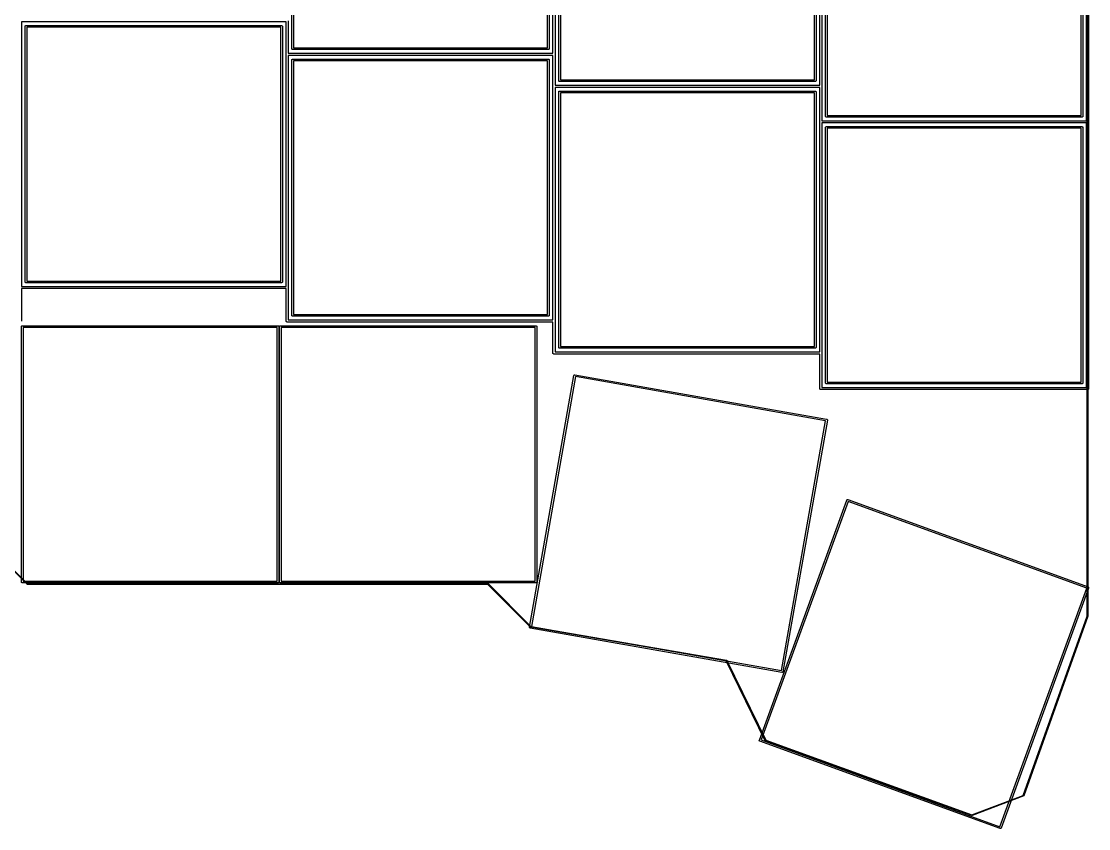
# Model space of a CAD drawing. Extents: x 2.38 to 7.63, y -6.62 to -2.09.
# Drawn here: x 4.634 to 7.634, y -6.619 to -4.348 of the extents above; entities that cross this region are included whole.
import ezdxf

# ---------------------------------------------------------------- set-up
doc = ezdxf.new("R2010")
doc.units = 0
doc.header["$MEASUREMENT"] = 0
doc.layers.add('BLACK', color=7, linetype='CONTINUOUS')

msp = doc.modelspace()

# ---------------------------------------------------------------- linework, layer by layer
at = {"layer": 'BLACK', "linetype": 'CONTINUOUS'}
for p, q in [((7.62992, -6.02074), (7.62992, -2.37631)), ((7.63189, -2.37595), (7.63189, -6.02083)), ((5.39429, -4.42504), (5.39429, -3.70677)), ((5.39902, -3.70902), (5.39902, -4.4228)), ((6.1128, -4.4228), (6.1128, -3.70902)), ((6.11752, -3.70677), (6.11752, -4.42504)), ((6.13386, -3.78386), (6.13386, -4.44076)), ((6.14429, -4.51504), (6.14429, -3.79677)), ((6.14902, -3.79902), (6.14902, -4.5128)), ((6.8628, -4.5128), (6.8628, -3.79902)), ((6.86752, -3.79677), (6.86752, -4.51504)), ((6.88386, -3.88386), (6.88386, -4.53076)), ((6.89429, -4.61504), (6.89429, -3.89677)), ((6.89902, -3.89902), (6.89902, -4.6128)), ((7.6128, -4.6128), (7.6128, -3.89902)), ((7.61752, -3.89677), (7.61752, -4.61504)), ((7.62795, -4.62795), (7.62795, -3.88386)), ((7.63386, -3.88105), (7.63386, -4.63076)), ((6.12795, -4.43795), (6.12795, -4.11091)), ((6.87795, -4.52795), (6.87795, -4.20591)), ((4.63386, -4.34961), (4.63386, -4.44076)), ((5.37795, -4.34961), (4.63386, -4.34961)), ((5.37795, -4.44076), (5.37795, -4.34961)), ((5.38386, -4.3468), (5.38386, -4.43795)), ((4.64428, -4.3624), (4.64433, -4.36194)), ((4.64429, -4.36252), (4.64428, -4.3624)), ((4.64429, -5.08079), (4.64429, -4.36252)), ((4.64433, -4.36194), (4.64446, -4.36149)), ((4.64446, -4.36149), (4.64468, -4.36108)), ((4.64468, -4.36108), (4.64498, -4.36072)), ((4.64498, -4.36072), (4.64533, -4.36043)), ((4.64533, -4.36043), (4.64575, -4.36021)), ((4.64575, -4.36021), (4.64619, -4.36007)), ((4.64619, -4.36007), (4.64654, -4.36004)), ((4.64654, -4.36004), (4.64665, -4.36003)), ((4.64654, -4.36004), (4.64654, -4.36004)), ((4.64665, -4.36003), (4.64677, -4.36004)), ((4.64677, -4.36004), (5.36504, -4.36004)), ((4.64902, -4.36476), (4.64902, -5.07854)), ((5.3628, -4.36476), (4.64902, -4.36476)), ((5.3628, -5.07854), (5.3628, -4.36476)), ((5.36504, -4.36004), (5.36516, -4.36003)), ((5.36516, -4.36003), (5.36527, -4.36004)), ((5.36527, -4.36004), (5.36527, -4.36004)), ((5.36527, -4.36004), (5.36562, -4.36007)), ((5.36562, -4.36007), (5.36607, -4.36021)), ((5.36607, -4.36021), (5.36648, -4.36043)), ((5.36648, -4.36043), (5.36684, -4.36072)), ((5.36684, -4.36072), (5.36713, -4.36108)), ((5.36713, -4.36108), (5.36735, -4.36149)), ((5.36735, -4.36149), (5.36749, -4.36194)), ((5.36749, -4.36194), (5.36753, -4.3624)), ((5.36753, -4.3624), (5.36752, -4.36252)), ((5.36752, -4.36252), (5.36752, -5.08079)), ((5.38386, -4.43795), (6.12795, -4.43795)), ((5.39428, -4.42516), (5.39429, -4.42504)), ((5.39433, -4.42562), (5.39428, -4.42516)), ((5.39446, -4.42607), (5.39433, -4.42562)), ((5.39468, -4.42648), (5.39446, -4.42607)), ((5.39498, -4.42684), (5.39468, -4.42648)), ((5.39533, -4.42713), (5.39498, -4.42684)), ((5.39575, -4.42735), (5.39533, -4.42713)), ((5.39619, -4.42749), (5.39575, -4.42735)), ((5.39665, -4.42753), (5.39619, -4.42749)), ((5.39677, -4.42752), (5.39665, -4.42753)), ((6.11504, -4.42752), (5.39677, -4.42752)), ((5.39902, -4.4228), (6.1128, -4.4228)), ((6.11516, -4.42753), (6.11504, -4.42752)), ((6.11562, -4.42749), (6.11516, -4.42753)), ((6.11607, -4.42735), (6.11562, -4.42749)), ((6.11648, -4.42713), (6.11607, -4.42735)), ((6.11684, -4.42684), (6.11648, -4.42713)), ((6.11713, -4.42648), (6.11684, -4.42684)), ((6.11735, -4.42607), (6.11713, -4.42648)), ((6.11749, -4.42562), (6.11735, -4.42607)), ((6.11752, -4.42527), (6.11749, -4.42562)), ((6.11752, -4.42504), (6.11753, -4.42516)), ((6.11753, -4.42516), (6.11752, -4.42527)), ((6.11752, -4.42527), (6.11752, -4.42527)), ((4.63386, -4.44076), (4.63387, -4.44091)), ((4.63387, -4.44091), (4.63386, -4.44105)), ((4.63386, -4.44105), (4.63386, -5.0937)), ((5.37794, -4.44091), (5.37795, -4.44076)), ((5.37795, -4.44105), (5.37794, -4.44091)), ((5.37795, -4.76878), (5.37795, -4.44105)), ((5.38386, -4.44386), (5.38386, -5.09651)), ((6.12795, -4.44386), (5.38386, -4.44386)), ((5.39428, -4.45665), (5.39433, -4.45619)), ((5.39429, -4.45677), (5.39428, -4.45665)), ((5.39429, -5.17504), (5.39429, -4.45677)), ((5.39433, -4.45619), (5.39446, -4.45575)), ((5.39446, -4.45575), (5.39468, -4.45533)), ((5.39468, -4.45533), (5.39498, -4.45498)), ((5.39498, -4.45498), (5.39533, -4.45468)), ((5.39533, -4.45468), (5.39575, -4.45446)), ((5.39575, -4.45446), (5.39619, -4.45433)), ((5.39619, -4.45433), (5.39654, -4.45429)), ((5.39654, -4.45429), (5.39665, -4.45428)), ((5.39654, -4.45429), (5.39654, -4.45429)), ((5.39665, -4.45428), (5.39677, -4.45429)), ((5.39677, -4.45429), (6.11504, -4.45429)), ((5.39902, -4.45902), (5.39902, -5.1728)), ((6.1128, -4.45902), (5.39902, -4.45902)), ((6.1128, -5.1728), (6.1128, -4.45902)), ((6.11504, -4.45429), (6.11516, -4.45428)), ((6.11516, -4.45428), (6.11527, -4.45429)), ((6.11527, -4.45429), (6.11527, -4.45429)), ((6.11527, -4.45429), (6.11562, -4.45433)), ((6.11562, -4.45433), (6.11607, -4.45446)), ((6.11607, -4.45446), (6.11648, -4.45468)), ((6.11648, -4.45468), (6.11684, -4.45498)), ((6.11684, -4.45498), (6.11713, -4.45533)), ((6.11713, -4.45533), (6.11735, -4.45575)), ((6.11735, -4.45575), (6.11749, -4.45619)), ((6.11749, -4.45619), (6.11753, -4.45665)), ((6.11753, -4.45665), (6.11752, -4.45677)), ((6.11752, -4.45677), (6.11752, -5.17504)), ((6.12795, -4.53076), (6.12795, -4.44386)), ((6.13386, -4.44076), (6.13387, -4.44091)), ((6.13387, -4.44091), (6.13386, -4.44105)), ((6.13386, -4.44105), (6.13386, -4.52795)), ((6.13386, -4.52795), (6.87795, -4.52795)), ((6.14428, -4.51516), (6.14429, -4.51504)), ((6.14433, -4.51562), (6.14428, -4.51516)), ((6.14446, -4.51607), (6.14433, -4.51562)), ((6.14468, -4.51648), (6.14446, -4.51607)), ((6.14498, -4.51684), (6.14468, -4.51648)), ((6.14533, -4.51713), (6.14498, -4.51684)), ((6.14575, -4.51735), (6.14533, -4.51713)), ((6.14619, -4.51749), (6.14575, -4.51735)), ((6.14665, -4.51753), (6.14619, -4.51749)), ((6.14677, -4.51752), (6.14665, -4.51753)), ((6.86504, -4.51752), (6.14677, -4.51752)), ((6.14902, -4.5128), (6.8628, -4.5128)), ((6.86516, -4.51753), (6.86504, -4.51752)), ((6.86562, -4.51749), (6.86516, -4.51753)), ((6.86607, -4.51735), (6.86562, -4.51749)), ((6.86648, -4.51713), (6.86607, -4.51735)), ((6.86684, -4.51684), (6.86648, -4.51713)), ((6.86713, -4.51648), (6.86684, -4.51684)), ((6.86735, -4.51607), (6.86713, -4.51648)), ((6.86749, -4.51562), (6.86735, -4.51607)), ((6.86752, -4.51527), (6.86749, -4.51562)), ((6.86752, -4.51504), (6.86753, -4.51516)), ((6.86753, -4.51516), (6.86752, -4.51527)), ((6.86752, -4.51527), (6.86752, -4.51527)), ((6.12794, -4.53091), (6.12795, -4.53076)), ((6.12795, -4.53105), (6.12794, -4.53091)), ((6.12795, -4.86091), (6.12795, -4.53105)), ((6.13386, -4.53386), (6.13386, -5.19076)), ((6.87795, -4.53386), (6.13386, -4.53386)), ((6.14428, -4.54665), (6.14433, -4.54619)), ((6.14429, -4.54677), (6.14428, -4.54665)), ((6.14429, -5.26504), (6.14429, -4.54677)), ((6.14433, -4.54619), (6.14446, -4.54575)), ((6.14446, -4.54575), (6.14468, -4.54533)), ((6.14468, -4.54533), (6.14498, -4.54498)), ((6.14498, -4.54498), (6.14533, -4.54468)), ((6.14533, -4.54468), (6.14575, -4.54446)), ((6.14575, -4.54446), (6.14619, -4.54433)), ((6.14619, -4.54433), (6.14654, -4.54429)), ((6.14654, -4.54429), (6.14665, -4.54428)), ((6.14654, -4.54429), (6.14654, -4.54429)), ((6.14665, -4.54428), (6.14677, -4.54429)), ((6.14677, -4.54429), (6.86504, -4.54429)), ((6.14902, -4.54902), (6.14902, -5.2628)), ((6.8628, -4.54902), (6.14902, -4.54902)), ((6.8628, -5.2628), (6.8628, -4.54902)), ((6.86504, -4.54429), (6.86516, -4.54428)), ((6.86516, -4.54428), (6.86527, -4.54429)), ((6.86527, -4.54429), (6.86527, -4.54429)), ((6.86527, -4.54429), (6.86562, -4.54433)), ((6.86562, -4.54433), (6.86607, -4.54446)), ((6.86607, -4.54446), (6.86648, -4.54468)), ((6.86648, -4.54468), (6.86684, -4.54498)), ((6.86684, -4.54498), (6.86713, -4.54533)), ((6.86713, -4.54533), (6.86735, -4.54575)), ((6.86735, -4.54575), (6.86749, -4.54619)), ((6.86749, -4.54619), (6.86753, -4.54665)), ((6.86753, -4.54665), (6.86752, -4.54677)), ((6.86752, -4.54677), (6.86752, -5.26504)), ((6.87795, -4.63076), (6.87795, -4.53386)), ((6.88386, -4.53076), (6.88387, -4.53091)), ((6.88387, -4.53091), (6.88386, -4.53105)), ((6.88386, -4.53105), (6.88386, -4.62795)), ((6.89428, -4.61516), (6.89429, -4.61504)), ((6.89433, -4.61562), (6.89428, -4.61516)), ((6.89446, -4.61607), (6.89433, -4.61562)), ((6.89468, -4.61648), (6.89446, -4.61607)), ((6.89498, -4.61684), (6.89468, -4.61648)), ((6.89533, -4.61713), (6.89498, -4.61684)), ((6.89575, -4.61735), (6.89533, -4.61713)), ((6.89619, -4.61749), (6.89575, -4.61735)), ((6.89665, -4.61753), (6.89619, -4.61749)), ((6.89677, -4.61752), (6.89665, -4.61753)), ((7.61504, -4.61752), (6.89677, -4.61752)), ((6.89902, -4.6128), (7.6128, -4.6128)), ((7.61516, -4.61753), (7.61504, -4.61752)), ((7.61562, -4.61749), (7.61516, -4.61753)), ((7.61607, -4.61735), (7.61562, -4.61749)), ((7.61648, -4.61713), (7.61607, -4.61735)), ((7.61684, -4.61684), (7.61648, -4.61713)), ((7.61713, -4.61648), (7.61684, -4.61684)), ((7.61735, -4.61607), (7.61713, -4.61648)), ((7.61749, -4.61562), (7.61735, -4.61607)), ((7.61752, -4.61527), (7.61749, -4.61562)), ((7.61752, -4.61504), (7.61753, -4.61516)), ((7.61753, -4.61516), (7.61752, -4.61527)), ((7.61752, -4.61527), (7.61752, -4.61527)), ((6.87794, -4.63091), (6.87795, -4.63076)), ((6.87795, -4.63105), (6.87794, -4.63091)), ((6.87795, -4.95591), (6.87795, -4.63105)), ((6.88386, -4.62795), (7.62795, -4.62795)), ((6.88386, -4.63386), (6.88386, -5.28076)), ((7.62795, -4.63386), (6.88386, -4.63386)), ((6.89428, -4.64665), (6.89433, -4.64619)), ((6.89429, -4.64677), (6.89428, -4.64665)), ((6.89429, -5.36504), (6.89429, -4.64677)), ((6.89433, -4.64619), (6.89446, -4.64575)), ((6.89446, -4.64575), (6.89468, -4.64533)), ((6.89468, -4.64533), (6.89498, -4.64498)), ((6.89498, -4.64498), (6.89533, -4.64468)), ((6.89533, -4.64468), (6.89575, -4.64446)), ((6.89575, -4.64446), (6.89619, -4.64433)), ((6.89619, -4.64433), (6.89654, -4.64429)), ((6.89654, -4.64429), (6.89665, -4.64428)), ((6.89654, -4.64429), (6.89654, -4.64429)), ((6.89665, -4.64428), (6.89677, -4.64429)), ((6.89677, -4.64429), (7.61504, -4.64429)), ((6.89902, -4.64902), (6.89902, -5.3628)), ((7.6128, -4.64902), (6.89902, -4.64902)), ((7.6128, -5.3628), (7.6128, -4.64902)), ((7.61504, -4.64429), (7.61516, -4.64428)), ((7.61516, -4.64428), (7.61527, -4.64429)), ((7.61527, -4.64429), (7.61527, -4.64429)), ((7.61527, -4.64429), (7.61562, -4.64433)), ((7.61562, -4.64433), (7.61607, -4.64446)), ((7.61607, -4.64446), (7.61648, -4.64468)), ((7.61648, -4.64468), (7.61684, -4.64498)), ((7.61684, -4.64498), (7.61713, -4.64533)), ((7.61713, -4.64533), (7.61735, -4.64575)), ((7.61735, -4.64575), (7.61749, -4.64619)), ((7.61749, -4.64619), (7.61753, -4.64665)), ((7.61753, -4.64665), (7.61752, -4.64677)), ((7.61752, -4.64677), (7.61752, -5.36504)), ((7.62795, -5.37795), (7.62795, -4.63386)), ((7.63386, -4.63076), (7.63387, -4.63091)), ((7.63387, -4.63091), (7.63386, -4.63105)), ((7.63386, -4.63105), (7.63386, -5.38076)), ((5.37795, -5.0937), (5.37795, -4.76878)), ((6.12795, -5.18795), (6.12795, -4.86091)), ((6.87795, -5.27795), (6.87795, -4.95591)), ((4.63386, -5.0937), (5.37795, -5.0937)), ((5.37795, -5.09961), (4.63386, -5.09961)), ((4.63386, -5.09961), (4.63386, -5.19076)), ((4.64428, -5.08091), (4.64429, -5.08079)), ((4.64433, -5.08137), (4.64428, -5.08091)), ((4.64446, -5.08181), (4.64433, -5.08137)), ((4.64468, -5.08222), (4.64446, -5.08181)), ((4.64498, -5.08258), (4.64468, -5.08222)), ((4.64533, -5.08288), (4.64498, -5.08258)), ((4.64575, -5.0831), (4.64533, -5.08288)), ((4.64619, -5.08323), (4.64575, -5.0831)), ((4.64665, -5.08328), (4.64619, -5.08323)), ((4.64677, -5.08327), (4.64665, -5.08328)), ((5.36504, -5.08327), (4.64677, -5.08327)), ((4.64902, -5.07854), (5.3628, -5.07854)), ((5.36516, -5.08328), (5.36504, -5.08327)), ((5.36562, -5.08323), (5.36516, -5.08328)), ((5.36607, -5.0831), (5.36562, -5.08323)), ((5.36648, -5.08288), (5.36607, -5.0831)), ((5.36684, -5.08258), (5.36648, -5.08288)), ((5.36713, -5.08222), (5.36684, -5.08258)), ((5.36735, -5.08181), (5.36713, -5.08222)), ((5.36749, -5.08137), (5.36735, -5.08181)), ((5.36752, -5.08102), (5.36749, -5.08137)), ((5.36752, -5.08079), (5.36753, -5.08091)), ((5.36753, -5.08091), (5.36752, -5.08102)), ((5.36752, -5.08102), (5.36752, -5.08102)), ((5.37795, -5.19076), (5.37795, -5.09961)), ((5.38386, -5.09651), (5.38387, -5.09665)), ((5.38387, -5.09665), (5.38386, -5.0968)), ((5.38386, -5.0968), (5.38386, -5.18795)), ((5.38386, -5.18795), (6.12795, -5.18795)), ((5.39428, -5.17516), (5.39429, -5.17504)), ((5.39433, -5.17562), (5.39428, -5.17516)), ((5.39446, -5.17607), (5.39433, -5.17562)), ((5.39468, -5.17648), (5.39446, -5.17607)), ((5.39498, -5.17684), (5.39468, -5.17648)), ((5.39533, -5.17713), (5.39498, -5.17684)), ((5.39575, -5.17735), (5.39533, -5.17713)), ((5.39619, -5.17749), (5.39575, -5.17735)), ((5.39665, -5.17753), (5.39619, -5.17749)), ((5.39677, -5.17752), (5.39665, -5.17753)), ((6.11504, -5.17752), (5.39677, -5.17752)), ((5.39902, -5.1728), (6.1128, -5.1728)), ((6.11516, -5.17753), (6.11504, -5.17752)), ((6.11562, -5.17749), (6.11516, -5.17753)), ((6.11607, -5.17735), (6.11562, -5.17749)), ((6.11648, -5.17713), (6.11607, -5.17735)), ((6.11684, -5.17684), (6.11648, -5.17713)), ((6.11713, -5.17648), (6.11684, -5.17684)), ((6.11735, -5.17607), (6.11713, -5.17648)), ((6.11749, -5.17562), (6.11735, -5.17607)), ((6.11752, -5.17527), (6.11749, -5.17562)), ((6.11752, -5.17504), (6.11753, -5.17516)), ((6.11753, -5.17516), (6.11752, -5.17527)), ((6.11752, -5.17527), (6.11752, -5.17527)), ((4.63387, -5.19091), (4.63382, -5.19148)), ((4.63386, -5.19076), (4.63387, -5.19091)), ((4.63428, -5.20665), (4.63433, -5.20619)), ((4.63429, -5.20677), (4.63428, -5.20665)), ((4.63429, -5.92504), (4.63429, -5.20677)), ((4.63433, -5.20619), (4.63446, -5.20575)), ((4.63446, -5.20575), (4.63468, -5.20533)), ((4.63468, -5.20533), (4.63498, -5.20498)), ((4.63498, -5.20498), (4.63533, -5.20468)), ((4.63533, -5.20468), (4.63575, -5.20446)), ((4.63575, -5.20446), (4.63619, -5.20433)), ((4.63619, -5.20433), (4.63654, -5.20429)), ((4.63654, -5.20429), (4.63665, -5.20428)), ((4.63654, -5.20429), (4.63654, -5.20429)), ((4.63665, -5.20428), (4.63677, -5.20429)), ((4.63677, -5.20429), (5.35504, -5.20429)), ((4.63902, -5.20902), (4.63902, -5.9228)), ((5.3528, -5.20902), (4.63902, -5.20902)), ((5.3528, -5.9228), (5.3528, -5.20902)), ((5.35504, -5.20429), (5.35516, -5.20428)), ((5.35516, -5.20428), (5.35527, -5.20429)), ((5.35527, -5.20429), (5.35527, -5.20429)), ((5.35527, -5.20429), (5.35562, -5.20433)), ((5.35562, -5.20433), (5.35607, -5.20446)), ((5.35607, -5.20446), (5.35648, -5.20468)), ((5.35648, -5.20468), (5.35684, -5.20498)), ((5.35684, -5.20498), (5.35713, -5.20533)), ((5.35713, -5.20533), (5.35735, -5.20575)), ((5.35735, -5.20575), (5.35749, -5.20619)), ((5.35749, -5.20619), (5.35753, -5.20665)), ((5.35753, -5.20665), (5.35752, -5.20677)), ((5.35752, -5.20677), (5.35752, -5.92504)), ((5.35928, -5.20665), (5.35933, -5.20619)), ((5.35929, -5.20677), (5.35928, -5.20665)), ((5.35929, -5.92504), (5.35929, -5.20677)), ((5.35933, -5.20619), (5.35946, -5.20575)), ((5.35946, -5.20575), (5.35968, -5.20533)), ((5.35968, -5.20533), (5.35998, -5.20498)), ((5.35998, -5.20498), (5.36033, -5.20468)), ((5.36033, -5.20468), (5.36075, -5.20446)), ((5.36075, -5.20446), (5.36119, -5.20433)), ((5.36119, -5.20433), (5.36154, -5.20429)), ((5.36154, -5.20429), (5.36165, -5.20428)), ((5.36154, -5.20429), (5.36154, -5.20429)), ((5.36165, -5.20428), (5.36177, -5.20429)), ((5.36177, -5.20429), (6.08004, -5.20429)), ((5.36402, -5.20902), (5.36402, -5.9228)), ((6.0778, -5.20902), (5.36402, -5.20902)), ((5.37794, -5.19091), (5.37795, -5.19076)), ((5.378, -5.19148), (5.37794, -5.19091)), ((5.37816, -5.19204), (5.378, -5.19148)), ((5.37844, -5.19255), (5.37816, -5.19204)), ((5.37881, -5.193), (5.37844, -5.19255)), ((5.37926, -5.19337), (5.37881, -5.193)), ((5.37977, -5.19365), (5.37926, -5.19337)), ((5.38033, -5.19382), (5.37977, -5.19365)), ((5.38091, -5.19387), (5.38033, -5.19382)), ((5.38105, -5.19386), (5.38091, -5.19387)), ((6.12795, -5.19386), (5.38105, -5.19386)), ((6.0778, -5.9228), (6.0778, -5.20902)), ((6.08004, -5.20429), (6.08016, -5.20428)), ((6.08016, -5.20428), (6.08027, -5.20429)), ((6.08027, -5.20429), (6.08027, -5.20429)), ((6.08027, -5.20429), (6.08062, -5.20433)), ((6.08062, -5.20433), (6.08107, -5.20446)), ((6.08107, -5.20446), (6.08148, -5.20468)), ((6.08148, -5.20468), (6.08184, -5.20498)), ((6.08184, -5.20498), (6.08213, -5.20533)), ((6.08213, -5.20533), (6.08235, -5.20575)), ((6.08235, -5.20575), (6.08249, -5.20619)), ((6.08249, -5.20619), (6.08253, -5.20665)), ((6.08253, -5.20665), (6.08252, -5.20677)), ((6.08252, -5.20677), (6.08252, -5.92504)), ((6.12795, -5.28076), (6.12795, -5.19386)), ((6.13386, -5.19076), (6.13387, -5.19091)), ((6.13387, -5.19091), (6.13386, -5.19105)), ((6.13386, -5.19105), (6.13386, -5.27795)), ((6.13386, -5.27795), (6.87795, -5.27795)), ((6.14428, -5.26516), (6.14429, -5.26504)), ((6.14433, -5.26562), (6.14428, -5.26516)), ((6.14446, -5.26607), (6.14433, -5.26562)), ((6.14468, -5.26648), (6.14446, -5.26607)), ((6.14498, -5.26684), (6.14468, -5.26648)), ((6.14533, -5.26713), (6.14498, -5.26684)), ((6.14575, -5.26735), (6.14533, -5.26713)), ((6.14619, -5.26749), (6.14575, -5.26735)), ((6.14665, -5.26753), (6.14619, -5.26749)), ((6.14677, -5.26752), (6.14665, -5.26753)), ((6.86504, -5.26752), (6.14677, -5.26752)), ((6.14902, -5.2628), (6.8628, -5.2628)), ((6.86516, -5.26753), (6.86504, -5.26752)), ((6.86562, -5.26749), (6.86516, -5.26753)), ((6.86607, -5.26735), (6.86562, -5.26749)), ((6.86648, -5.26713), (6.86607, -5.26735)), ((6.86684, -5.26684), (6.86648, -5.26713)), ((6.86713, -5.26648), (6.86684, -5.26684)), ((6.86735, -5.26607), (6.86713, -5.26648)), ((6.86749, -5.26562), (6.86735, -5.26607)), ((6.86752, -5.26527), (6.86749, -5.26562)), ((6.86752, -5.26504), (6.86753, -5.26516)), ((6.86753, -5.26516), (6.86752, -5.26527)), ((6.86752, -5.26527), (6.86752, -5.26527)), ((6.12794, -5.28091), (6.12795, -5.28076)), ((6.128, -5.28148), (6.12794, -5.28091)), ((6.12816, -5.28204), (6.128, -5.28148)), ((6.12844, -5.28255), (6.12816, -5.28204)), ((6.12881, -5.283), (6.12844, -5.28255)), ((6.12926, -5.28337), (6.12881, -5.283)), ((6.12977, -5.28365), (6.12926, -5.28337)), ((6.13033, -5.28382), (6.12977, -5.28365)), ((6.13091, -5.28387), (6.13033, -5.28382)), ((6.13105, -5.28386), (6.13091, -5.28387)), ((6.87795, -5.28386), (6.13105, -5.28386)), ((6.87795, -5.38076), (6.87795, -5.28386)), ((6.88386, -5.28076), (6.88387, -5.28091)), ((6.88387, -5.28091), (6.88386, -5.28105)), ((6.88386, -5.28105), (6.88386, -5.37795)), ((6.06242, -6.05179), (6.18715, -5.34443)), ((6.19141, -5.34746), (6.06746, -6.0504)), ((6.18715, -5.34443), (6.18716, -5.34432)), ((6.18716, -5.34432), (6.18719, -5.3442)), ((6.18719, -5.3442), (6.18728, -5.34387)), ((6.18728, -5.34387), (6.18749, -5.34345)), ((6.18749, -5.34345), (6.18778, -5.34309)), ((6.18778, -5.34309), (6.18813, -5.34278)), ((6.18813, -5.34278), (6.18831, -5.34268)), ((6.18813, -5.34278), (6.18813, -5.34278)), ((6.18831, -5.34268), (6.18854, -5.34256)), ((6.18854, -5.34256), (6.18868, -5.34251)), ((6.18868, -5.34251), (6.18898, -5.34241)), ((6.18898, -5.34241), (6.18944, -5.34235)), ((6.18944, -5.34235), (6.18979, -5.34238)), ((6.18979, -5.34238), (6.18979, -5.34238)), ((6.18979, -5.34238), (6.18991, -5.34239)), ((6.18991, -5.34239), (6.19002, -5.34242)), ((6.19002, -5.34242), (6.89738, -5.46715)), ((6.89435, -5.47141), (6.19141, -5.34746)), ((6.89428, -5.36516), (6.89429, -5.36504)), ((6.89433, -5.36562), (6.89428, -5.36516)), ((6.89446, -5.36607), (6.89433, -5.36562)), ((6.89468, -5.36648), (6.89446, -5.36607)), ((6.89498, -5.36684), (6.89468, -5.36648)), ((6.89533, -5.36713), (6.89498, -5.36684)), ((6.89575, -5.36735), (6.89533, -5.36713)), ((6.89619, -5.36749), (6.89575, -5.36735)), ((6.89665, -5.36753), (6.89619, -5.36749)), ((6.89677, -5.36752), (6.89665, -5.36753)), ((7.61504, -5.36752), (6.89677, -5.36752)), ((6.89902, -5.3628), (7.6128, -5.3628)), ((7.61516, -5.36753), (7.61504, -5.36752)), ((7.61562, -5.36749), (7.61516, -5.36753)), ((7.61607, -5.36735), (7.61562, -5.36749)), ((7.61648, -5.36713), (7.61607, -5.36735)), ((7.61684, -5.36684), (7.61648, -5.36713)), ((7.61713, -5.36648), (7.61684, -5.36684)), ((7.61735, -5.36607), (7.61713, -5.36648)), ((7.61749, -5.36562), (7.61735, -5.36607)), ((7.61752, -5.36527), (7.61749, -5.36562)), ((7.61752, -5.36504), (7.61753, -5.36516)), ((7.61753, -5.36516), (7.61752, -5.36527)), ((7.61752, -5.36527), (7.61752, -5.36527)), ((6.87794, -5.38091), (6.87795, -5.38076)), ((6.878, -5.38148), (6.87794, -5.38091)), ((6.87816, -5.38204), (6.878, -5.38148)), ((6.87844, -5.38255), (6.87816, -5.38204)), ((6.87881, -5.383), (6.87844, -5.38255)), ((6.87926, -5.38337), (6.87881, -5.383)), ((6.87977, -5.38365), (6.87926, -5.38337)), ((6.88033, -5.38382), (6.87977, -5.38365)), ((6.88091, -5.38387), (6.88033, -5.38382)), ((6.88105, -5.38386), (6.88091, -5.38387)), ((7.63076, -5.38386), (6.88105, -5.38386)), ((6.88386, -5.37795), (7.62795, -5.37795)), ((7.63091, -5.38387), (7.63076, -5.38386)), ((7.63105, -5.38386), (7.63091, -5.38387)), ((7.63148, -5.38382), (7.63105, -5.38386)), ((7.63204, -5.38365), (7.63148, -5.38382)), ((7.63255, -5.38337), (7.63204, -5.38365)), ((7.633, -5.383), (7.63255, -5.38337)), ((7.63337, -5.38255), (7.633, -5.383)), ((7.63365, -5.38204), (7.63337, -5.38255)), ((7.63382, -5.38148), (7.63365, -5.38204)), ((7.63387, -5.38091), (7.63382, -5.38148)), ((7.63386, -5.38076), (7.63387, -5.38091)), ((6.7704, -6.17435), (6.89435, -5.47141)), ((6.89939, -5.47002), (6.77466, -6.17738)), ((6.89738, -5.46715), (6.8975, -5.46716)), ((6.8975, -5.46716), (6.89761, -5.46719)), ((6.89761, -5.46719), (6.89761, -5.46719)), ((6.89761, -5.46719), (6.89794, -5.46728)), ((6.89794, -5.46728), (6.89836, -5.46749)), ((6.89836, -5.46749), (6.89872, -5.46778)), ((6.89872, -5.46778), (6.89903, -5.46813)), ((6.89903, -5.46813), (6.89926, -5.46854)), ((6.89926, -5.46854), (6.89935, -5.46883)), ((6.89935, -5.46883), (6.8994, -5.46898)), ((6.89942, -5.46991), (6.89939, -5.47002)), ((6.8994, -5.46898), (6.89946, -5.46944)), ((6.89943, -5.46979), (6.89942, -5.46991)), ((6.89946, -5.46944), (6.89943, -5.46979)), ((6.70827, -6.3697), (6.95393, -5.69475)), ((6.9576, -5.69848), (6.71348, -6.36921)), ((6.95393, -5.69475), (6.95396, -5.69464)), ((6.95396, -5.69464), (6.95405, -5.69444)), ((6.95405, -5.69444), (6.95416, -5.69422)), ((6.95416, -5.69422), (6.95444, -5.69384)), ((6.95444, -5.69384), (6.95479, -5.69353)), ((6.95479, -5.69353), (6.95519, -5.6933)), ((6.95519, -5.6933), (6.95563, -5.69314)), ((6.95563, -5.69314), (6.95609, -5.69308)), ((6.95609, -5.69308), (6.95655, -5.6931)), ((6.95655, -5.6931), (6.957, -5.69322)), ((6.957, -5.69322), (6.95711, -5.69327)), ((6.95711, -5.69327), (7.63206, -5.93893)), ((7.62834, -5.9426), (6.9576, -5.69848)), ((4.65018, -5.93157), (4.60024, -5.88164)), ((4.60189, -5.8805), (4.65131, -5.92992)), ((4.63428, -5.92516), (4.63429, -5.92504)), ((4.63433, -5.92562), (4.63428, -5.92516)), ((4.63446, -5.92607), (4.63433, -5.92562)), ((4.63468, -5.92648), (4.63446, -5.92607)), ((4.63498, -5.92684), (4.63468, -5.92648)), ((4.63533, -5.92713), (4.63498, -5.92684)), ((4.63575, -5.92735), (4.63533, -5.92713)), ((4.63619, -5.92749), (4.63575, -5.92735)), ((4.63665, -5.92753), (4.63619, -5.92749)), ((4.63677, -5.92752), (4.63665, -5.92753)), ((5.35504, -5.92752), (4.63677, -5.92752)), ((4.63902, -5.9228), (5.3528, -5.9228)), ((4.65021, -5.9316), (4.65018, -5.93157)), ((4.65036, -5.93173), (4.65021, -5.9316)), ((4.65053, -5.93182), (4.65036, -5.93173)), ((4.65066, -5.93186), (4.65053, -5.93182)), ((4.65071, -5.93188), (4.65066, -5.93186)), ((4.65091, -5.93189), (4.65071, -5.93188)), ((4.65095, -5.93189), (4.65091, -5.93189)), ((5.9455, -5.93189), (4.65095, -5.93189)), ((4.65131, -5.92992), (5.94586, -5.92992)), ((5.35516, -5.92753), (5.35504, -5.92752)), ((5.35562, -5.92749), (5.35516, -5.92753)), ((5.35607, -5.92735), (5.35562, -5.92749)), ((5.35648, -5.92713), (5.35607, -5.92735)), ((5.35684, -5.92684), (5.35648, -5.92713)), ((5.35713, -5.92648), (5.35684, -5.92684)), ((5.35735, -5.92607), (5.35713, -5.92648)), ((5.35749, -5.92562), (5.35735, -5.92607)), ((5.35752, -5.92527), (5.35749, -5.92562)), ((5.35752, -5.92504), (5.35753, -5.92516)), ((5.35753, -5.92516), (5.35752, -5.92527)), ((5.35752, -5.92527), (5.35752, -5.92527)), ((5.35928, -5.92516), (5.35929, -5.92504)), ((5.35933, -5.92562), (5.35928, -5.92516)), ((5.35946, -5.92607), (5.35933, -5.92562)), ((5.35968, -5.92648), (5.35946, -5.92607)), ((5.35998, -5.92684), (5.35968, -5.92648)), ((5.36033, -5.92713), (5.35998, -5.92684)), ((5.36075, -5.92735), (5.36033, -5.92713)), ((5.36119, -5.92749), (5.36075, -5.92735)), ((5.36165, -5.92753), (5.36119, -5.92749)), ((5.36177, -5.92752), (5.36165, -5.92753)), ((6.08004, -5.92752), (5.36177, -5.92752)), ((5.36402, -5.9228), (6.0778, -5.9228)), ((6.06518, -6.05158), (5.9455, -5.93189)), ((5.94586, -5.92992), (5.94591, -5.92992)), ((5.94591, -5.92992), (5.94595, -5.92992)), ((5.94595, -5.92992), (5.94595, -5.92992)), ((5.94595, -5.92992), (5.9461, -5.92994)), ((5.9461, -5.92994), (5.94628, -5.92999)), ((5.94628, -5.92999), (5.94645, -5.93008)), ((5.94645, -5.93008), (5.9466, -5.93021)), ((5.9466, -5.93021), (5.94664, -5.93024)), ((5.94664, -5.93024), (6.06638, -6.04999)), ((6.08016, -5.92753), (6.08004, -5.92752)), ((6.08062, -5.92749), (6.08016, -5.92753)), ((6.08107, -5.92735), (6.08062, -5.92749)), ((6.08148, -5.92713), (6.08107, -5.92735)), ((6.08184, -5.92684), (6.08148, -5.92713)), ((6.08213, -5.92648), (6.08184, -5.92684)), ((6.08235, -5.92607), (6.08213, -5.92648)), ((6.08249, -5.92562), (6.08235, -5.92607)), ((6.08252, -5.92527), (6.08249, -5.92562)), ((6.08252, -5.92504), (6.08253, -5.92516)), ((6.08253, -5.92516), (6.08252, -5.92527)), ((6.08252, -5.92527), (6.08252, -5.92527)), ((7.63206, -5.93893), (7.63218, -5.93896)), ((7.63218, -5.93896), (7.63228, -5.93901)), ((7.63228, -5.93901), (7.63259, -5.93916)), ((7.63259, -5.93916), (7.63297, -5.93944)), ((7.63297, -5.93944), (7.63328, -5.93979)), ((7.63328, -5.93979), (7.63351, -5.94019)), ((7.38421, -6.61334), (7.62834, -5.9426)), ((7.63354, -5.94211), (7.38788, -6.61706)), ((7.63351, -5.94019), (7.63367, -5.94063)), ((7.63359, -5.942), (7.63354, -5.94211)), ((7.63371, -5.94155), (7.63359, -5.942)), ((7.63367, -5.94063), (7.63373, -5.94109)), ((7.63373, -5.94109), (7.63371, -5.94155)), ((7.45013, -6.52515), (7.62992, -6.02074)), ((7.63181, -6.0213), (7.45184, -6.52623)), ((7.63182, -6.02128), (7.63181, -6.0213)), ((7.63184, -6.02121), (7.63182, -6.02128)), ((7.63185, -6.02119), (7.63184, -6.02121)), ((7.63188, -6.0211), (7.63185, -6.02117)), ((7.63185, -6.02117), (7.63185, -6.02119)), ((7.63189, -6.02098), (7.63188, -6.02105)), ((7.63188, -6.02105), (7.63188, -6.02107)), ((7.63188, -6.02107), (7.63188, -6.0211)), ((7.63189, -6.02083), (7.63189, -6.02086)), ((7.63189, -6.02086), (7.63189, -6.02093)), ((7.63189, -6.02093), (7.63189, -6.02095)), ((7.63189, -6.02095), (7.63189, -6.02098)), ((6.06235, -6.05237), (6.06238, -6.05202)), ((6.06241, -6.05283), (6.06235, -6.05237)), ((6.06238, -6.05202), (6.06239, -6.0519)), ((6.06239, -6.0519), (6.06242, -6.05179)), ((6.06256, -6.05327), (6.06241, -6.05283)), ((6.06278, -6.05368), (6.06256, -6.05327)), ((6.06309, -6.05403), (6.06278, -6.05368)), ((6.06345, -6.05432), (6.06309, -6.05403)), ((6.06387, -6.05453), (6.06345, -6.05432)), ((6.06432, -6.05465), (6.06387, -6.05453)), ((6.06443, -6.05466), (6.06432, -6.05465)), ((6.77179, -6.17939), (6.06443, -6.05466)), ((6.06522, -6.05162), (6.06518, -6.05158)), ((6.06529, -6.05167), (6.06522, -6.05162)), ((6.06536, -6.05173), (6.06529, -6.05167)), ((6.06537, -6.05173), (6.06536, -6.05173)), ((6.06538, -6.05174), (6.06537, -6.05173)), ((6.06545, -6.05178), (6.06538, -6.05174)), ((6.06553, -6.05182), (6.06545, -6.05178)), ((6.06554, -6.05182), (6.06553, -6.05182)), ((6.06555, -6.05183), (6.06554, -6.05182)), ((6.06563, -6.05185), (6.06555, -6.05183)), ((6.06571, -6.05188), (6.06563, -6.05185)), ((6.06577, -6.05188), (6.06571, -6.05188)), ((6.61524, -6.14679), (6.06577, -6.05188)), ((6.06638, -6.04999), (6.61601, -6.14492)), ((6.06746, -6.0504), (6.7704, -6.17435)), ((6.725, -6.37129), (6.61524, -6.14679)), ((6.61601, -6.14492), (6.61604, -6.14493)), ((6.61604, -6.14493), (6.6161, -6.14494)), ((6.6161, -6.14494), (6.61612, -6.14494)), ((6.61612, -6.14494), (6.61615, -6.14495)), ((6.61615, -6.14495), (6.61623, -6.14497)), ((6.61623, -6.14497), (6.61624, -6.14498)), ((6.61624, -6.14498), (6.61626, -6.14498)), ((6.61626, -6.14498), (6.61633, -6.14502)), ((6.61633, -6.14502), (6.6164, -6.14505)), ((6.6164, -6.14505), (6.61642, -6.14506)), ((6.61642, -6.14506), (6.61643, -6.14507)), ((6.61643, -6.14507), (6.6165, -6.14512)), ((6.6165, -6.14512), (6.61656, -6.14516)), ((6.61656, -6.14516), (6.61657, -6.14518)), ((6.61657, -6.14518), (6.61659, -6.14519)), ((6.61659, -6.14519), (6.61664, -6.14525)), ((6.61664, -6.14525), (6.61669, -6.14531)), ((6.61669, -6.14531), (6.6167, -6.14532)), ((6.6167, -6.14532), (6.61671, -6.14534)), ((6.61671, -6.14534), (6.61675, -6.14541)), ((6.61675, -6.14541), (6.61677, -6.14543)), ((6.61677, -6.14543), (6.61678, -6.14545)), ((6.61678, -6.14545), (6.61681, -6.1455)), ((6.61681, -6.1455), (6.61682, -6.14553)), ((6.61682, -6.14553), (6.72661, -6.37012)), ((6.7719, -6.17942), (6.77179, -6.17939)), ((6.77234, -6.17945), (6.7719, -6.17942)), ((6.77237, -6.17946), (6.77234, -6.17945)), ((6.77283, -6.1794), (6.77237, -6.17946)), ((6.77237, -6.17946), (6.77237, -6.17946)), ((6.77327, -6.17926), (6.77283, -6.1794)), ((6.77368, -6.17903), (6.77327, -6.17926)), ((6.77403, -6.17872), (6.77368, -6.17903)), ((6.77432, -6.17836), (6.77403, -6.17872)), ((6.77453, -6.17794), (6.77432, -6.17836)), ((6.77462, -6.17761), (6.77453, -6.17794)), ((6.77465, -6.1775), (6.77462, -6.17761)), ((6.77462, -6.17761), (6.77462, -6.17761)), ((6.77466, -6.17738), (6.77465, -6.1775)), ((6.70808, -6.37072), (6.7081, -6.37026)), ((6.70814, -6.37118), (6.70808, -6.37072)), ((6.7081, -6.37026), (6.70819, -6.36992)), ((6.7083, -6.37162), (6.70814, -6.37118)), ((6.70819, -6.36992), (6.70822, -6.36981)), ((6.70822, -6.36981), (6.70827, -6.3697)), ((6.70853, -6.37202), (6.7083, -6.37162)), ((6.70884, -6.37237), (6.70853, -6.37202)), ((6.70922, -6.37265), (6.70884, -6.37237)), ((6.70964, -6.37285), (6.70922, -6.37265)), ((6.70975, -6.37288), (6.70964, -6.37285)), ((7.3847, -6.61854), (6.70975, -6.37288)), ((6.71348, -6.36921), (7.38421, -6.61334)), ((6.72501, -6.37132), (6.725, -6.37129)), ((6.72504, -6.37137), (6.72501, -6.37132)), ((6.72504, -6.37138), (6.72504, -6.37137)), ((6.72506, -6.37141), (6.72504, -6.37138)), ((6.72511, -6.37149), (6.72506, -6.37141)), ((6.72511, -6.3715), (6.72511, -6.37149)), ((6.72512, -6.3715), (6.72511, -6.3715)), ((6.72518, -6.37157), (6.72512, -6.3715)), ((6.72524, -6.37164), (6.72518, -6.37157)), ((6.72525, -6.37164), (6.72524, -6.37164)), ((6.72525, -6.37165), (6.72525, -6.37164)), ((6.72532, -6.3717), (6.72525, -6.37165)), ((6.72539, -6.37175), (6.72532, -6.3717)), ((6.7254, -6.37176), (6.72539, -6.37175)), ((6.72541, -6.37176), (6.7254, -6.37176)), ((6.72549, -6.3718), (6.72541, -6.37176)), ((6.72553, -6.37181), (6.72549, -6.3718)), ((6.72553, -6.37182), (6.72553, -6.37181)), ((6.72558, -6.37184), (6.72553, -6.37182)), ((6.72562, -6.37185), (6.72558, -6.37184)), ((7.30549, -6.5818), (6.72562, -6.37185)), ((6.72661, -6.37012), (7.3059, -6.57986)), ((7.3059, -6.57986), (7.45013, -6.52515)), ((7.45125, -6.52683), (7.30633, -6.5818)), ((7.45133, -6.5268), (7.45125, -6.52683)), ((7.45138, -6.52677), (7.45133, -6.5268)), ((7.45143, -6.52674), (7.45138, -6.52677)), ((7.45146, -6.52672), (7.45143, -6.52674)), ((7.4515, -6.5267), (7.45146, -6.52672)), ((7.45154, -6.52666), (7.4515, -6.5267)), ((7.45158, -6.52663), (7.45154, -6.52666)), ((7.45161, -6.5266), (7.45158, -6.52663)), ((7.45164, -6.52657), (7.45161, -6.5266)), ((7.45167, -6.52652), (7.45164, -6.52657)), ((7.45171, -6.52648), (7.45167, -6.52652)), ((7.45173, -6.52644), (7.45171, -6.52648)), ((7.45175, -6.52641), (7.45173, -6.52644)), ((7.45178, -6.52636), (7.45175, -6.52641)), ((7.45181, -6.52631), (7.45178, -6.52636)), ((7.45184, -6.52623), (7.45181, -6.52631)), ((7.3055, -6.58181), (7.30549, -6.5818)), ((7.30558, -6.58183), (7.3055, -6.58181)), ((7.30562, -6.58185), (7.30558, -6.58183)), ((7.30563, -6.58185), (7.30562, -6.58185)), ((7.30568, -6.58187), (7.30563, -6.58185)), ((7.30572, -6.58187), (7.30568, -6.58187)), ((7.30576, -6.58188), (7.30572, -6.58187)), ((7.30582, -6.58189), (7.30576, -6.58188)), ((7.30588, -6.58189), (7.30582, -6.58189)), ((7.30591, -6.58189), (7.30588, -6.58189)), ((7.30595, -6.58189), (7.30591, -6.58189)), ((7.30601, -6.58188), (7.30595, -6.58189)), ((7.30607, -6.58188), (7.30601, -6.58188)), ((7.3061, -6.58187), (7.30607, -6.58188)), ((7.30614, -6.58187), (7.3061, -6.58187)), ((7.3062, -6.58185), (7.30614, -6.58187)), ((7.30621, -6.58184), (7.3062, -6.58185)), ((7.30624, -6.58183), (7.30621, -6.58184)), ((7.30632, -6.5818), (7.30624, -6.58183)), ((7.30633, -6.5818), (7.30632, -6.5818)), ((7.38481, -6.61859), (7.3847, -6.61854)), ((7.38492, -6.61862), (7.38481, -6.61859)), ((7.38492, -6.61862), (7.38492, -6.61862)), ((7.38526, -6.61871), (7.38492, -6.61862)), ((7.38572, -6.61873), (7.38526, -6.61871)), ((7.38618, -6.61867), (7.38572, -6.61873)), ((7.38662, -6.61851), (7.38618, -6.61867)), ((7.38702, -6.61828), (7.38662, -6.61851)), ((7.38737, -6.61797), (7.38702, -6.61828)), ((7.38765, -6.61759), (7.38737, -6.61797)), ((7.38785, -6.61718), (7.38765, -6.61759)), ((7.38788, -6.61706), (7.38785, -6.61718))]:
    msp.add_line(p, q, dxfattribs=at)

doc.saveas('drawing.dxf')
